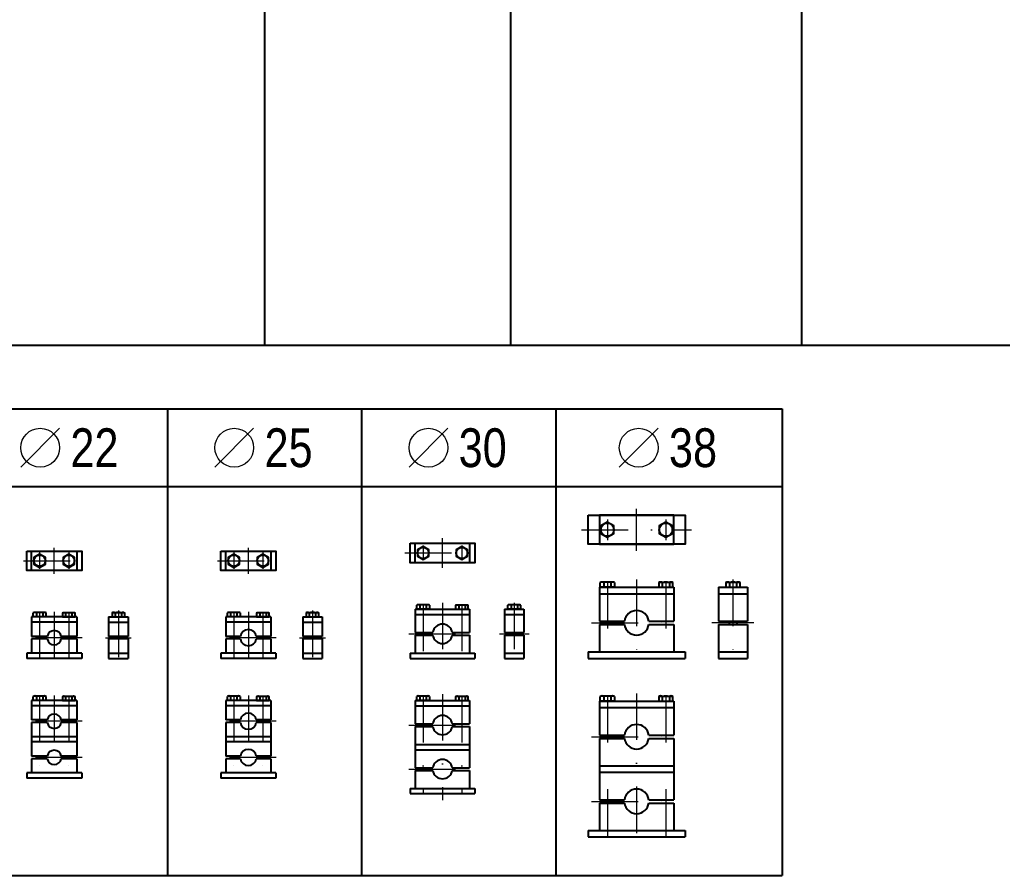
# Model space of a CAD drawing. Extents: x 0 to 90799, y 0 to 77868.
# Drawn here: x 19144 to 20662, y 3357 to 4680 of the extents above; entities that cross this region are included whole.
import ezdxf
from ezdxf.enums import TextEntityAlignment as Align

# ---------------------------------------------------------------- set-up
doc = ezdxf.new("R2010")
doc.units = 0
doc.header["$LTSCALE"] = 30
doc.header["$MEASUREMENT"] = 0
doc.linetypes.add('DGN Style 4', pattern=[4.8, 2.4, -1.2, 0, -1.2])
doc.layers.add('L(c)', color=1, linetype='DGN Style 4', lineweight=5)
doc.layers.add('L(txt)', color=2, linetype='Continuous', lineweight=13)
doc.styles.add('Style-ENGINEERING', font='ENGINEERING.shx')

# ---------------------------------------------------------------- blocks, each defined once
blk = doc.blocks.new('*U919')
for p, q in [((-8.5, 3.5), (-9.8, 2.7)), ((-9.8, -3.5), (-9.8, 2.7)), ((8.5, 3.5), (-8.5, 3.5)), ((-4.9, 2.7), (-4.9, -3.5)), ((4.9, 2.7), (4.9, -3.5)), ((9.8, 2.7), (9.8, -3.5)), ((9.8, -3.5), (-9.8, -3.5))]:
    blk.add_line(p, q)
for centre, radius, start, end in [((-7.4, -0.8), 4.34, 55.591, 124.409), ((0, -13.5), 17, 73.2199, 106.7801), ((7.4, -0.8), 4.34, 55.591, 124.409)]:
    blk.add_arc(centre, radius, start, end)
blk = doc.blocks.new('*U920')
for p, q in [((-8.5, 3.5), (-9.8, 2.7)), ((-9.8, -3.5), (-9.8, 2.7)), ((8.5, 3.5), (-8.5, 3.5)), ((-4.9, 2.7), (-4.9, -3.5)), ((4.9, 2.7), (4.9, -3.5)), ((9.8, 2.7), (9.8, -3.5)), ((9.8, -3.5), (-9.8, -3.5))]:
    blk.add_line(p, q)
for centre, radius, start, end in [((-7.4, -0.8), 4.34, 55.591, 124.409), ((0, -13.5), 17, 73.2199, 106.7801), ((7.4, -0.8), 4.34, 55.591, 124.409)]:
    blk.add_arc(centre, radius, start, end)
blk = doc.blocks.new('*U918')
for p, q in [((35, 28.5), (-35, 28.5)), ((-35, 28.5), (-35, -1.5)), ((35, 20.5), (-35, 20.5)), ((35, 28.5), (35, -1.5)), ((-10.8, -1.5), (-35, -1.5)), ((-35, -5.5), (-35, -27.5)), ((-10.8, -5.5), (-35, -5.5)), ((35, -1.5), (10.8, -1.5)), ((35, -5.5), (10.8, -5.5)), ((35, -5.5), (35, -27.5)), ((42.5, -27.5), (-42.5, -27.5)), ((-42.5, -27.5), (-42.5, -35.5)), ((42.5, -27.5), (42.5, -35.5)), ((42.5, -35.5), (-42.5, -35.5))]:
    blk.add_line(p, q)
for start, end in [(10.4757, 169.5243), (190.4757, 349.5243)]:
    blk.add_arc((0, -3.5), 11, start, end)
blk.add_blockref('*U920', (-22.5, 32))
at = {"extrusion": (0, 0, -1)}
blk.add_blockref('*U919', (-22.5, 32), dxfattribs=at)
blk = doc.blocks.new('*U922')
for p, q in [((-8.5, 3.5), (-9.8, 2.7)), ((-9.8, -3.5), (-9.8, 2.7)), ((8.5, 3.5), (-8.5, 3.5)), ((-4.9, 2.7), (-4.9, -3.5)), ((4.9, 2.7), (4.9, -3.5)), ((9.8, 2.7), (9.8, -3.5)), ((9.8, -3.5), (-9.8, -3.5))]:
    blk.add_line(p, q)
for centre, radius, start, end in [((-7.4, -0.8), 4.34, 55.591, 124.409), ((0, -13.5), 17, 73.2199, 106.7801), ((7.4, -0.8), 4.34, 55.591, 124.409)]:
    blk.add_arc(centre, radius, start, end)
blk = doc.blocks.new('*U923')
for p, q in [((-8.5, 3.5), (-9.8, 2.7)), ((-9.8, -3.5), (-9.8, 2.7)), ((8.5, 3.5), (-8.5, 3.5)), ((-4.9, 2.7), (-4.9, -3.5)), ((4.9, 2.7), (4.9, -3.5)), ((9.8, 2.7), (9.8, -3.5)), ((9.8, -3.5), (-9.8, -3.5))]:
    blk.add_line(p, q)
for centre, radius, start, end in [((-7.4, -0.8), 4.34, 55.591, 124.409), ((0, -13.5), 17, 73.2199, 106.7801), ((7.4, -0.8), 4.34, 55.591, 124.409)]:
    blk.add_arc(centre, radius, start, end)
blk = doc.blocks.new('*U921')
for p, q in [((35, 56.5), (-35, 56.5)), ((-35, 56.5), (-35, 26.5)), ((35, 48.5), (-35, 48.5)), ((35, 56.5), (35, 26.5)), ((-10.8, 26.5), (-35, 26.5)), ((-35, 22.5), (-35, 0.5)), ((-10.8, 22.5), (-35, 22.5)), ((35, 26.5), (10.8, 26.5)), ((35, 22.5), (10.8, 22.5)), ((35, 22.5), (35, 0.5)), ((35, 0.5), (-35, 0.5)), ((-35, 0.5), (-35, -29.5)), ((35, 0.5), (35, -29.5)), ((35, -7.5), (-35, -7.5)), ((-10.8, -29.5), (-35, -29.5)), ((35, -29.5), (10.8, -29.5)), ((-35, -33.5), (-35, -55.5)), ((-10.8, -33.5), (-35, -33.5)), ((35, -33.5), (10.8, -33.5)), ((35, -33.5), (35, -55.5)), ((42.5, -55.5), (-42.5, -55.5)), ((-42.5, -55.5), (-42.5, -63.5)), ((42.5, -55.5), (42.5, -63.5)), ((42.5, -63.5), (-42.5, -63.5))]:
    blk.add_line(p, q)
for centre, start, end in [((0, 24.5), 10.4757, 169.5243), ((0, 24.5), 190.4757, 349.5243), ((0, -31.5), 10.4757, 169.5243), ((0, -31.5), 190.4757, 349.5243)]:
    blk.add_arc(centre, 11, start, end)
blk.add_blockref('*U923', (-22.5, 60))
at = {"extrusion": (0, 0, -1)}
blk.add_blockref('*U922', (-22.5, 60), dxfattribs=at)
blk = doc.blocks.new('*U925')
for p, q in [((-8.5, 3.5), (-9.8, 2.7)), ((-9.8, -3.5), (-9.8, 2.7)), ((8.5, 3.5), (-8.5, 3.5)), ((-4.9, 2.7), (-4.9, -3.5)), ((4.9, 2.7), (4.9, -3.5)), ((9.8, 2.7), (9.8, -3.5)), ((9.8, -3.5), (-9.8, -3.5))]:
    blk.add_line(p, q)
for centre, radius, start, end in [((-7.4, -0.8), 4.34, 55.591, 124.409), ((0, -13.5), 17, 73.2199, 106.7801), ((7.4, -0.8), 4.34, 55.591, 124.409)]:
    blk.add_arc(centre, radius, start, end)
blk = doc.blocks.new('*U926')
for p, q in [((-8.5, 3.5), (-9.8, 2.7)), ((-9.8, -3.5), (-9.8, 2.7)), ((8.5, 3.5), (-8.5, 3.5)), ((-4.9, 2.7), (-4.9, -3.5)), ((4.9, 2.7), (4.9, -3.5)), ((9.8, 2.7), (9.8, -3.5)), ((9.8, -3.5), (-9.8, -3.5))]:
    blk.add_line(p, q)
for centre, radius, start, end in [((-7.4, -0.8), 4.34, 55.591, 124.409), ((0, -13.5), 17, 73.2199, 106.7801), ((7.4, -0.8), 4.34, 55.591, 124.409)]:
    blk.add_arc(centre, radius, start, end)
blk = doc.blocks.new('*U924')
for p, q in [((35, 28.5), (-35, 28.5)), ((-35, 28.5), (-35, -1.5)), ((35, 20.5), (-35, 20.5)), ((35, 28.5), (35, -1.5)), ((-12.3, -1.5), (-35, -1.5)), ((-35, -5.5), (-35, -27.5)), ((-12.3, -5.5), (-35, -5.5)), ((35, -1.5), (12.3, -1.5)), ((35, -5.5), (12.3, -5.5)), ((35, -5.5), (35, -27.5)), ((42.5, -27.5), (-42.5, -27.5)), ((-42.5, -27.5), (-42.5, -35.5)), ((42.5, -27.5), (42.5, -35.5)), ((42.5, -35.5), (-42.5, -35.5))]:
    blk.add_line(p, q)
for start, end in [(9.2069, 170.7931), (189.2069, 350.7931)]:
    blk.add_arc((0, -3.5), 12.5, start, end)
blk.add_blockref('*U926', (-22.5, 32))
at = {"extrusion": (0, 0, -1)}
blk.add_blockref('*U925', (-22.5, 32), dxfattribs=at)
blk = doc.blocks.new('*U928')
for p, q in [((-8.5, 3.5), (-9.8, 2.7)), ((-9.8, -3.5), (-9.8, 2.7)), ((8.5, 3.5), (-8.5, 3.5)), ((-4.9, 2.7), (-4.9, -3.5)), ((4.9, 2.7), (4.9, -3.5)), ((9.8, 2.7), (9.8, -3.5)), ((9.8, -3.5), (-9.8, -3.5))]:
    blk.add_line(p, q)
for centre, radius, start, end in [((-7.4, -0.8), 4.34, 55.591, 124.409), ((0, -13.5), 17, 73.2199, 106.7801), ((7.4, -0.8), 4.34, 55.591, 124.409)]:
    blk.add_arc(centre, radius, start, end)
blk = doc.blocks.new('*U929')
for p, q in [((-8.5, 3.5), (-9.8, 2.7)), ((-9.8, -3.5), (-9.8, 2.7)), ((8.5, 3.5), (-8.5, 3.5)), ((-4.9, 2.7), (-4.9, -3.5)), ((4.9, 2.7), (4.9, -3.5)), ((9.8, 2.7), (9.8, -3.5)), ((9.8, -3.5), (-9.8, -3.5))]:
    blk.add_line(p, q)
for centre, radius, start, end in [((-7.4, -0.8), 4.34, 55.591, 124.409), ((0, -13.5), 17, 73.2199, 106.7801), ((7.4, -0.8), 4.34, 55.591, 124.409)]:
    blk.add_arc(centre, radius, start, end)
blk = doc.blocks.new('*U927')
for p, q in [((35, 56.5), (-35, 56.5)), ((-35, 56.5), (-35, 26.5)), ((35, 48.5), (-35, 48.5)), ((35, 56.5), (35, 26.5)), ((-12.3, 26.5), (-35, 26.5)), ((-35, 22.5), (-35, 0.5)), ((-12.3, 22.5), (-35, 22.5)), ((35, 26.5), (12.3, 26.5)), ((35, 22.5), (12.3, 22.5)), ((35, 22.5), (35, 0.5)), ((35, 0.5), (-35, 0.5)), ((-35, 0.5), (-35, -29.5)), ((35, 0.5), (35, -29.5)), ((35, -7.5), (-35, -7.5)), ((-12.3, -29.5), (-35, -29.5)), ((35, -29.5), (12.3, -29.5)), ((-35, -33.5), (-35, -55.5)), ((-12.3, -33.5), (-35, -33.5)), ((35, -33.5), (12.3, -33.5)), ((35, -33.5), (35, -55.5)), ((42.5, -55.5), (-42.5, -55.5)), ((-42.5, -55.5), (-42.5, -63.5)), ((42.5, -55.5), (42.5, -63.5)), ((42.5, -63.5), (-42.5, -63.5))]:
    blk.add_line(p, q)
for centre, start, end in [((0, 24.5), 9.2069, 170.7931), ((0, 24.5), 189.2069, 350.7931), ((0, -31.5), 9.2069, 170.7931), ((0, -31.5), 189.2069, 350.7931)]:
    blk.add_arc(centre, 12.5, start, end)
blk.add_blockref('*U929', (-22.5, 60))
at = {"extrusion": (0, 0, -1)}
blk.add_blockref('*U928', (-22.5, 60), dxfattribs=at)
blk = doc.blocks.new('*U931')
for p, q in [((-8.5, 3.5), (-9.8, 2.7)), ((-9.8, -3.5), (-9.8, 2.7)), ((8.5, 3.5), (-8.5, 3.5)), ((-4.9, 2.7), (-4.9, -3.5)), ((4.9, 2.7), (4.9, -3.5)), ((9.8, 2.7), (9.8, -3.5)), ((9.8, -3.5), (-9.8, -3.5))]:
    blk.add_line(p, q)
for centre, radius, start, end in [((-7.4, -0.8), 4.34, 55.591, 124.409), ((0, -13.5), 17, 73.2199, 106.7801), ((7.4, -0.8), 4.34, 55.591, 124.409)]:
    blk.add_arc(centre, radius, start, end)
blk = doc.blocks.new('*U932')
for p, q in [((-8.5, 3.5), (-9.8, 2.7)), ((-9.8, -3.5), (-9.8, 2.7)), ((8.5, 3.5), (-8.5, 3.5)), ((-4.9, 2.7), (-4.9, -3.5)), ((4.9, 2.7), (4.9, -3.5)), ((9.8, 2.7), (9.8, -3.5)), ((9.8, -3.5), (-9.8, -3.5))]:
    blk.add_line(p, q)
for centre, radius, start, end in [((-7.4, -0.8), 4.34, 55.591, 124.409), ((0, -13.5), 17, 73.2199, 106.7801), ((7.4, -0.8), 4.34, 55.591, 124.409)]:
    blk.add_arc(centre, radius, start, end)
blk = doc.blocks.new('*U930')
for p, q in [((-42, 34.5), (42, 34.5)), ((-42, 34.5), (-42, -1.5)), ((42, 34.5), (42, -1.5)), ((-42, 26.5), (42, 26.5)), ((-42, -1.5), (-14.9, -1.5)), ((-42, -5.5), (-14.9, -5.5)), ((-42, -5.5), (-42, -33.5)), ((14.9, -1.5), (42, -1.5)), ((14.9, -5.5), (42, -5.5)), ((42, -5.5), (42, -33.5)), ((-50, -33.5), (-50, -41.5)), ((-50, -33.5), (50, -33.5)), ((-50, -41.5), (50, -41.5)), ((50, -33.5), (50, -41.5))]:
    blk.add_line(p, q)
for start, end in [(7.6623, 172.3377), (187.6623, 352.3377)]:
    blk.add_arc((0, -3.5), 15, start, end)
blk.add_blockref('*U931', (-30, 38))
at = {"extrusion": (0, 0, -1)}
blk.add_blockref('*U932', (-30, 38), dxfattribs=at)
blk = doc.blocks.new('*U934')
for p, q in [((-8.5, 3.5), (-9.8, 2.7)), ((-9.8, -3.5), (-9.8, 2.7)), ((8.5, 3.5), (-8.5, 3.5)), ((-4.9, 2.7), (-4.9, -3.5)), ((4.9, 2.7), (4.9, -3.5)), ((9.8, 2.7), (9.8, -3.5)), ((9.8, -3.5), (-9.8, -3.5))]:
    blk.add_line(p, q)
for centre, radius, start, end in [((-7.4, -0.8), 4.34, 55.591, 124.409), ((0, -13.5), 17, 73.2199, 106.7801), ((7.4, -0.8), 4.34, 55.591, 124.409)]:
    blk.add_arc(centre, radius, start, end)
blk = doc.blocks.new('*U935')
for p, q in [((-8.5, 3.5), (-9.8, 2.7)), ((-9.8, -3.5), (-9.8, 2.7)), ((8.5, 3.5), (-8.5, 3.5)), ((-4.9, 2.7), (-4.9, -3.5)), ((4.9, 2.7), (4.9, -3.5)), ((9.8, 2.7), (9.8, -3.5)), ((9.8, -3.5), (-9.8, -3.5))]:
    blk.add_line(p, q)
for centre, radius, start, end in [((-7.4, -0.8), 4.34, 55.591, 124.409), ((0, -13.5), 17, 73.2199, 106.7801), ((7.4, -0.8), 4.34, 55.591, 124.409)]:
    blk.add_arc(centre, radius, start, end)
blk = doc.blocks.new('*U933')
for p, q in [((-42, 68.5), (42, 68.5)), ((-42, 68.5), (-42, 32.5)), ((42, 68.5), (42, 32.5)), ((-42, 60.5), (42, 60.5)), ((-42, 32.5), (-14.9, 32.5)), ((14.9, 32.5), (42, 32.5)), ((-42, 28.5), (-14.9, 28.5)), ((-42, 28.5), (-42, 0.5)), ((14.9, 28.5), (42, 28.5)), ((42, 28.5), (42, 0.5)), ((-42, 0.5), (42, 0.5)), ((-42, 0.5), (-42, -35.5)), ((42, 0.5), (42, -35.5)), ((-42, -7.5), (42, -7.5)), ((-42, -35.5), (-14.9, -35.5)), ((-42, -39.5), (-14.9, -39.5)), ((-42, -39.5), (-42, -67.5)), ((14.9, -35.5), (42, -35.5)), ((14.9, -39.5), (42, -39.5)), ((42, -39.5), (42, -67.5)), ((-50, -67.5), (-50, -75.5)), ((-50, -67.5), (50, -67.5)), ((-50, -75.5), (50, -75.5)), ((50, -67.5), (50, -75.5))]:
    blk.add_line(p, q)
for centre, start, end in [((0, 30.5), 7.6623, 172.3377), ((0, 30.5), 187.6623, 352.3377), ((0, -37.5), 7.6623, 172.3377), ((0, -37.5), 187.6623, 352.3377)]:
    blk.add_arc(centre, 15, start, end)
blk.add_blockref('*U934', (-30, 72))
at = {"extrusion": (0, 0, -1)}
blk.add_blockref('*U935', (-30, 72), dxfattribs=at)
blk = doc.blocks.new('*U937')
for p, q in [((-9.5, 4), (-11, 3.2)), ((-11, -4), (-11, 3.2)), ((9.5, 4), (-9.5, 4)), ((-5.5, 3.2), (-5.5, -4)), ((5.5, 3.2), (5.5, -4)), ((11, 3.2), (9.5, 4)), ((11, 3.2), (11, -4)), ((11, -4), (-11, -4))]:
    blk.add_line(p, q)
for centre, radius, start, end in [((-8.2, -0.8), 4.85, 55.591, 124.409), ((0, -15), 19, 73.2199, 106.7801), ((8.2, -0.8), 4.85, 55.591, 124.409)]:
    blk.add_arc(centre, radius, start, end)
blk = doc.blocks.new('*U938')
for p, q in [((-11, 3.2), (-9.5, 4)), ((-11, 3.2), (-11, -4)), ((-9.5, 4), (9.5, 4)), ((-5.5, 3.2), (-5.5, -4)), ((5.5, 3.2), (5.5, -4)), ((9.5, 4), (11, 3.2)), ((11, -4), (11, 3.2)), ((-11, -4), (11, -4))]:
    blk.add_line(p, q)
for centre, radius, start, end in [((-8.2, -0.8), 4.85, 55.591, 124.409), ((0, -15), 19, 73.2199, 106.7801), ((8.2, -0.8), 4.85, 55.591, 124.409)]:
    blk.add_arc(centre, radius, start, end)
blk = doc.blocks.new('*U936')
for p, q in [((-57.5, 51), (57.5, 51)), ((-57.5, 51), (-57.5, -1.5)), ((57.5, 51), (57.5, -1.5)), ((-57.5, 41), (57.5, 41)), ((-57.5, -1.5), (-18.8, -1.5)), ((-57.5, -6.5), (-57.5, -49)), ((-57.5, -6.5), (-18.8, -6.5)), ((18.8, -1.5), (57.5, -1.5)), ((18.8, -6.5), (57.5, -6.5)), ((57.5, -6.5), (57.5, -49)), ((-75, -49), (-75, -59)), ((-75, -49), (75, -49)), ((-75, -59), (75, -59)), ((75, -49), (75, -59))]:
    blk.add_line(p, q)
for start, end in [(7.5608, 172.4392), (187.5608, 352.4392)]:
    blk.add_arc((0, -4), 19, start, end)
for name, p in [('*U937', (-45.3, 55)), ('*U938', (45.2, 55))]:
    blk.add_blockref(name, p)
blk = doc.blocks.new('*U940')
for p, q in [((-9.5, 4), (-11, 3.2)), ((-11, -4), (-11, 3.2)), ((9.5, 4), (-9.5, 4)), ((-5.5, 3.2), (-5.5, -4)), ((5.5, 3.2), (5.5, -4)), ((11, 3.2), (9.5, 4)), ((11, 3.2), (11, -4)), ((11, -4), (-11, -4))]:
    blk.add_line(p, q)
for centre, radius, start, end in [((-8.2, -0.8), 4.85, 55.591, 124.409), ((0, -15), 19, 73.2199, 106.7801), ((8.2, -0.8), 4.85, 55.591, 124.409)]:
    blk.add_arc(centre, radius, start, end)
blk = doc.blocks.new('*U941')
for p, q in [((-11, 3.2), (-9.5, 4)), ((-11, 3.2), (-11, -4)), ((-9.5, 4), (9.5, 4)), ((-5.5, 3.2), (-5.5, -4)), ((5.5, 3.2), (5.5, -4)), ((9.5, 4), (11, 3.2)), ((11, -4), (11, 3.2)), ((-11, -4), (11, -4))]:
    blk.add_line(p, q)
for centre, radius, start, end in [((-8.2, -0.8), 4.85, 55.591, 124.409), ((0, -15), 19, 73.2199, 106.7801), ((8.2, -0.8), 4.85, 55.591, 124.409)]:
    blk.add_arc(centre, radius, start, end)
blk = doc.blocks.new('*U939')
for p, q in [((-57.5, 101), (57.5, 101)), ((-57.5, 101), (-57.5, 48.5)), ((57.5, 101), (57.5, 48.5)), ((-57.5, 91), (57.5, 91)), ((-57.5, 48.5), (-18.8, 48.5)), ((18.8, 48.5), (57.5, 48.5)), ((-57.5, 43.5), (-57.5, 1)), ((-57.5, 43.5), (-18.8, 43.5)), ((18.8, 43.5), (57.5, 43.5)), ((57.5, 43.5), (57.5, 1)), ((-57.5, 1), (57.5, 1)), ((-57.5, 1), (-57.5, -51.5)), ((57.5, 1), (57.5, -51.5)), ((-57.5, -9), (57.5, -9)), ((-57.5, -51.5), (-18.8, -51.5)), ((-57.5, -56.5), (-57.5, -99)), ((-57.5, -56.5), (-18.8, -56.5)), ((18.8, -51.5), (57.5, -51.5)), ((18.8, -56.5), (57.5, -56.5)), ((57.5, -56.5), (57.5, -99)), ((-75, -99), (-75, -109)), ((-75, -99), (75, -99)), ((75, -99), (75, -109)), ((-75, -109), (75, -109))]:
    blk.add_line(p, q)
for centre, start, end in [((0, 46), 7.5608, 172.4392), ((0, 46), 187.5608, 352.4392), ((0, -54), 7.5608, 172.4392), ((0, -54), 187.5608, 352.4392)]:
    blk.add_arc(centre, 19, start, end)
for name, p in [('*U940', (-45.3, 105)), ('*U941', (45.2, 105))]:
    blk.add_blockref(name, p)
blk = doc.blocks.new('*U947')
at = {"flags": 128}
for points in [[(-42.5, 15), (42.5, 15), (42.5, -15), (-42.5, -15)], [(-35, 15), (35, 15), (35, -15), (-35, -15)], [(-22.5, -10.2), (-13.7, -5.1), (-13.7, 5.1), (-22.5, 10.2), (-31.3, 5.1), (-31.3, -5.1)], [(22.5, -10.2), (31.3, -5.1), (31.3, 5.1), (22.5, 10.2), (13.7, 5.1), (13.7, -5.1)]]:
    blk.add_lwpolyline(points, close=True, dxfattribs=at)
for centre in [(-22.5, 0), (22.5, 0)]:
    blk.add_circle(centre, 8.8)
blk = doc.blocks.new('*U948')
at = {"flags": 128}
for points in [[(-42.5, 15), (42.5, 15), (42.5, -15), (-42.5, -15)], [(-35, 15), (35, 15), (35, -15), (-35, -15)], [(-22.5, -10.2), (-13.7, -5.1), (-13.7, 5.1), (-22.5, 10.2), (-31.3, 5.1), (-31.3, -5.1)], [(22.5, -10.2), (31.3, -5.1), (31.3, 5.1), (22.5, 10.2), (13.7, 5.1), (13.7, -5.1)]]:
    blk.add_lwpolyline(points, close=True, dxfattribs=at)
for centre in [(-22.5, 0), (22.5, 0)]:
    blk.add_circle(centre, 8.8)
blk = doc.blocks.new('*U949')
at = {"flags": 128}
for points in [[(-50, 15), (50, 15), (50, -15), (-50, -15)], [(-42, 15), (42, 15), (42, -15), (-42, -15)], [(-30, -10.2), (-21.2, -5.1), (-21.2, 5.1), (-30, 10.2), (-38.8, 5.1), (-38.8, -5.1)], [(30, -10.2), (38.8, -5.1), (38.8, 5.1), (30, 10.2), (21.2, 5.1), (21.2, -5.1)]]:
    blk.add_lwpolyline(points, close=True, dxfattribs=at)
for centre in [(-30, 0), (30, 0)]:
    blk.add_circle(centre, 8.8)
blk = doc.blocks.new('*U950')
at = {"flags": 128}
for points in [[(-75, 22.5), (75, 22.5), (75, -22.5), (-75, -22.5)], [(57.5, 22.5), (-57.5, 22.5), (-57.5, -22.5), (57.5, -22.5)], [(-45.3, -11.7), (-35.1, -5.9), (-35.1, 5.9), (-45.3, 11.7), (-55.4, 5.9), (-55.4, -5.9)], [(45.2, -11.7), (55.4, -5.9), (55.4, 5.9), (45.2, 11.7), (35.1, 5.9), (35.1, -5.9)]]:
    blk.add_lwpolyline(points, close=True, dxfattribs=at)
for centre in [(-45.2, 0), (45.3, 0)]:
    blk.add_circle(centre, 10.2)
blk = doc.blocks.new('*U952')
for p, q in [((-11, 3.2), (-9.5, 4)), ((-11, 3.2), (-11, -4)), ((-9.5, 4), (9.5, 4)), ((-5.5, 3.2), (-5.5, -4)), ((5.5, 3.2), (5.5, -4)), ((9.5, 4), (11, 3.2)), ((11, -4), (11, 3.2)), ((-11, -4), (11, -4))]:
    blk.add_line(p, q)
for centre, radius, start, end in [((-8.2, -0.8), 4.85, 55.591, 124.409), ((0, -15), 19, 73.2199, 106.7801), ((8.2, -0.8), 4.85, 55.591, 124.409)]:
    blk.add_arc(centre, radius, start, end)
blk = doc.blocks.new('*U951')
for p, q in [((-22.5, 51), (22.5, 51)), ((-22.5, 51), (-22.5, -1.5)), ((22.5, 51), (22.5, -1.5)), ((-22.5, 41), (22.5, 41)), ((-22.5, -1.5), (22.5, -1.5)), ((-22.5, -6.5), (22.5, -6.5)), ((-22.5, -6.5), (-22.5, -59)), ((-6, -1.5), (-6, -6.5)), ((6, -1.5), (6, -6.5)), ((22.5, -6.5), (22.5, -59)), ((-22.5, -49), (22.5, -49)), ((-22.5, -59), (22.5, -59))]:
    blk.add_line(p, q)
blk.add_blockref('*U952', (0, 55))
blk = doc.blocks.new('*U954')
for p, q in [((-8.5, 3.5), (-9.8, 2.7)), ((-9.8, -3.5), (-9.8, 2.7)), ((8.5, 3.5), (-8.5, 3.5)), ((-4.9, 2.7), (-4.9, -3.5)), ((4.9, 2.7), (4.9, -3.5)), ((8.5, 3.5), (9.8, 2.7)), ((9.8, 2.7), (9.8, -3.5)), ((9.8, -3.5), (-9.8, -3.5))]:
    blk.add_line(p, q)
for centre, radius, start, end in [((-7.4, -0.8), 4.34, 55.591, 124.409), ((0, -13.5), 17, 73.2199, 106.7801), ((7.4, -0.8), 4.34, 55.591, 124.409)]:
    blk.add_arc(centre, radius, start, end)
blk = doc.blocks.new('*U953')
for p, q in [((-15, 34.5), (15, 34.5)), ((-15, 34.5), (-15, -1.5)), ((15, 34.5), (15, -1.5)), ((-15, 26.5), (15, 26.5)), ((-15, -1.5), (15, -1.5)), ((-15, -5.5), (15, -5.5)), ((-15, -5.5), (-15, -41.5)), ((-5, -1.5), (-5, -5.5)), ((5, -1.5), (5, -5.5)), ((15, -5.5), (15, -41.5)), ((-15, -33.5), (15, -33.5)), ((-15, -41.5), (15, -41.5))]:
    blk.add_line(p, q)
blk.add_blockref('*U954', (0, 38))
blk = doc.blocks.new('*U956')
for p, q in [((-8.5, 3.5), (-9.8, 2.7)), ((-9.8, 2.7), (-9.8, -3.5)), ((-8.5, 3.5), (8.5, 3.5)), ((-4.9, 2.7), (-4.9, -3.5)), ((4.9, 2.7), (4.9, -3.5)), ((8.5, 3.5), (9.8, 2.7)), ((9.8, -3.5), (9.8, 2.7)), ((-9.8, -3.5), (9.8, -3.5))]:
    blk.add_line(p, q)
for centre, radius, start, end in [((-7.4, -0.9), 4.34, 55.591, 124.409), ((0, -13.6), 17, 73.2199, 106.7801), ((7.4, -0.9), 4.34, 55.591, 124.409)]:
    blk.add_arc(centre, radius, start, end)
blk = doc.blocks.new('*U955')
for p, q in [((-15, 28.5), (15, 28.5)), ((-15, 28.5), (-15, -1.5)), ((-15, 20.5), (15, 20.5)), ((15, 28.5), (15, -1.5)), ((15, -1.5), (-15, -1.5)), ((-15, -5.5), (-15, -35.5)), ((15, -5.5), (-15, -5.5)), ((-5, -1.5), (-5, -5.5)), ((5, -1.5), (5, -5.5)), ((15, -5.5), (15, -35.5)), ((-15, -27.5), (15, -27.5)), ((-15, -35.5), (15, -35.5))]:
    blk.add_line(p, q)
blk.add_blockref('*U956', (0, 32))
blk = doc.blocks.new('*U958')
for p, q in [((-8.5, 3.5), (-9.8, 2.7)), ((-9.8, 2.7), (-9.8, -3.5)), ((-8.5, 3.5), (8.5, 3.5)), ((-4.9, 2.7), (-4.9, -3.5)), ((4.9, 2.7), (4.9, -3.5)), ((8.5, 3.5), (9.8, 2.7)), ((9.8, -3.5), (9.8, 2.7)), ((-9.8, -3.5), (9.8, -3.5))]:
    blk.add_line(p, q)
for centre, radius, start, end in [((-7.4, -0.9), 4.34, 55.591, 124.409), ((0, -13.6), 17, 73.2199, 106.7801), ((7.4, -0.9), 4.34, 55.591, 124.409)]:
    blk.add_arc(centre, radius, start, end)
blk = doc.blocks.new('*U957')
for p, q in [((-15, 28.5), (15, 28.5)), ((-15, 28.5), (-15, -1.5)), ((-15, 20.5), (15, 20.5)), ((15, 28.5), (15, -1.5)), ((15, -1.5), (-15, -1.5)), ((-15, -5.5), (-15, -35.5)), ((15, -5.5), (-15, -5.5)), ((-5, -1.5), (-5, -5.5)), ((5, -1.5), (5, -5.5)), ((15, -5.5), (15, -35.5)), ((-15, -27.5), (15, -27.5)), ((-15, -35.5), (15, -35.5))]:
    blk.add_line(p, q)
blk.add_blockref('*U958', (0, 32))
blk = doc.blocks.new('*U991')
blk.add_line((-30, -30.1), (30, 29.9))
blk.add_circle((0, -0.1), 30)
blk = doc.blocks.new('*U993')
blk.add_line((-30, -30.1), (30, 29.9))
blk.add_circle((0, -0.1), 30)
blk = doc.blocks.new('*U992')
blk.add_blockref('*U993', (-49.9, 0.1))
at = {"style": 'Style-ENGINEERING', "width": 0.833333}
blk.add_text('38', height=60, dxfattribs=at).set_placement((-3.2, 0), align=Align.MIDDLE_LEFT)
blk = doc.blocks.new('*U995')
blk.add_line((-30, -30.1), (30, 29.9))
blk.add_circle((0, -0.1), 30)
blk = doc.blocks.new('*U994')
blk.add_blockref('*U995', (-49.9, 0.1))
at = {"style": 'Style-ENGINEERING', "width": 0.833333}
blk.add_text('30', height=60, dxfattribs=at).set_placement((-3.2, 0), align=Align.MIDDLE_LEFT)
blk = doc.blocks.new('*U997')
blk.add_line((-30, -30.1), (30, 29.9))
blk.add_circle((0, -0.1), 30)
blk = doc.blocks.new('*U996')
blk.add_blockref('*U997', (-49.9, 0.1))
at = {"style": 'Style-ENGINEERING', "width": 0.833333}
blk.add_text('22', height=60, dxfattribs=at).set_placement((-3.2, 0), align=Align.MIDDLE_LEFT)

msp = doc.modelspace()

# ---------------------------------------------------------------- linework, layer by layer
for p, q in [((19522.2, 5796.9), (19522.2, 4176.9)), ((19902.2, 5796.9), (19902.2, 4176.9)), ((20352.2, 5796.9), (20352.2, 4176.9)), ((17772.2, 4176.9), (23622.2, 4176.9)), ((17772.2, 4078.2), (20322.2, 4078.2)), ((19372.2, 4078.2), (19372.2, 3356.8)), ((19672.2, 4078.2), (19672.2, 3356.8)), ((19972.2, 4078.2), (19972.2, 3356.8)), ((20322.2, 4078.2), (20322.2, 3356.8)), ((17772.2, 3958.2), (20322.2, 3958.2)), ((17772.2, 3356.8), (20322.2, 3356.8))]:
    msp.add_line(p, q)
at = {"layer": 'L(c)'}
for p, q in [((20097.2, 3858.9), (20097.2, 3923.9)), ((20052, 3907.4), (20052, 3875.4)), ((20142.5, 3907.4), (20142.5, 3875.4)), ((20012.2, 3891.4), (20182.2, 3891.4)), ((19797.2, 3832.4), (19797.2, 3878.4)), ((19197.2, 3823.4), (19197.2, 3863.4)), ((19497.2, 3823.4), (19497.2, 3863.4)), ((19767.2, 3866.8), (19767.2, 3844.7)), ((19827.2, 3866.8), (19827.2, 3844.7)), ((19149.7, 3843.4), (19244.7, 3843.4)), ((19174.7, 3855.9), (19174.7, 3830.9)), ((19219.7, 3855.9), (19219.7, 3830.9)), ((19449.7, 3843.4), (19544.7, 3843.4)), ((19474.7, 3855.9), (19474.7, 3830.9)), ((19519.7, 3855.9), (19519.7, 3830.9)), ((19739.2, 3855.4), (19855.2, 3855.4)), ((20097.2, 3814.4), (20097.2, 3680.4)), ((20246, 3814.4), (20246, 3682.3)), ((20052, 3810.4), (20052, 3692.4)), ((20142.5, 3810.4), (20142.5, 3692.4)), ((19296.3, 3766.4), (19296.3, 3687.4)), ((19596.3, 3766.4), (19596.3, 3687.4)), ((19767.2, 3775.4), (19767.2, 3692.4)), ((19797.2, 3778.4), (19797.2, 3682.4)), ((19827.2, 3775.4), (19827.2, 3692.4)), ((19908.1, 3778.4), (19908.1, 3684.4)), ((19174.7, 3763.4), (19174.7, 3692.4)), ((19197.2, 3764.4), (19197.2, 3684.4)), ((19219.7, 3763.4), (19219.7, 3692.4)), ((19474.7, 3763.4), (19474.7, 3692.4)), ((19497.2, 3764.4), (19497.2, 3684.4)), ((19519.7, 3763.4), (19519.7, 3692.4)), ((20027.7, 3747.4), (20166.7, 3747.4)), ((20278.5, 3747.4), (20213.5, 3747.4)), ((19240.2, 3724.4), (19154.2, 3724.4)), ((19276.3, 3724.4), (19316.3, 3724.4)), ((19540.2, 3724.4), (19454.2, 3724.4)), ((19576.3, 3724.4), (19616.3, 3724.4)), ((19745.2, 3730.4), (19849.2, 3730.4)), ((19885.1, 3730.4), (19931.1, 3730.4)), ((19174.7, 3634.2), (19174.7, 3507.2)), ((19197.2, 3635.2), (19197.2, 3499.2)), ((19219.7, 3634.2), (19219.7, 3507.2)), ((19474.7, 3634.2), (19474.7, 3507.2)), ((19497.2, 3635.2), (19497.2, 3499.2)), ((19519.7, 3634.2), (19519.7, 3507.2)), ((19767.2, 3634.2), (19767.2, 3483.2)), ((19797.2, 3637.2), (19797.2, 3473.2)), ((19827.2, 3634.2), (19827.2, 3483.2)), ((20052, 3634.2), (20052, 3416.2)), ((20097.2, 3638.2), (20097.2, 3404.2)), ((20142.5, 3634.2), (20142.5, 3416.2)), ((19240.2, 3595.2), (19154.2, 3595.2)), ((19540.2, 3595.2), (19454.2, 3595.2)), ((19745.2, 3589.2), (19849.2, 3589.2)), ((20027.7, 3571.2), (20166.7, 3571.2)), ((19240.2, 3539.2), (19154.2, 3539.2)), ((19540.2, 3539.2), (19454.2, 3539.2)), ((19745.2, 3521.2), (19849.2, 3521.2)), ((20027.7, 3471.2), (20166.7, 3471.2))]:
    msp.add_line(p, q, dxfattribs=at)

# ---------------------------------------------------------------- block references
for name, p in [('*U950', (20097.2, 3891.4)), ('*U947', (19197.2, 3843.4)), ('*U948', (19497.2, 3843.4)), ('*U949', (19797.2, 3855.4)), ('*U936', (20097.2, 3751.4)), ('*U951', (20246, 3751.4)), ('*U930', (19797.2, 3733.9)), ('*U953', (19908.1, 3733.9)), ('*U918', (19197.2, 3727.9)), ('*U957', (19296.3, 3727.9)), ('*U924', (19497.2, 3727.9)), ('*U955', (19596.3, 3727.9)), ('*U921', (19197.2, 3570.7)), ('*U927', (19497.2, 3570.7)), ('*U933', (19797.2, 3558.7)), ('*U939', (20097.2, 3525.2))]:
    msp.add_blockref(name, p)
at = {"layer": 'L(txt)'}
for name, p in [('*U996', (19225.4, 4018.2)), ('*U991', (19475.4, 4018.3)), ('*U994', (19825.4, 4018.2)), ('*U992', (20150.4, 4018.2))]:
    msp.add_blockref(name, p, dxfattribs=at)

# ---------------------------------------------------------------- texts
at = {"layer": 'L(txt)', "style": 'Style-ENGINEERING', "width": 0.833333}
msp.add_text('25', height=60, dxfattribs=at).set_placement((19522.2, 4018.2), align=Align.MIDDLE_LEFT)

doc.saveas('drawing.dxf')
